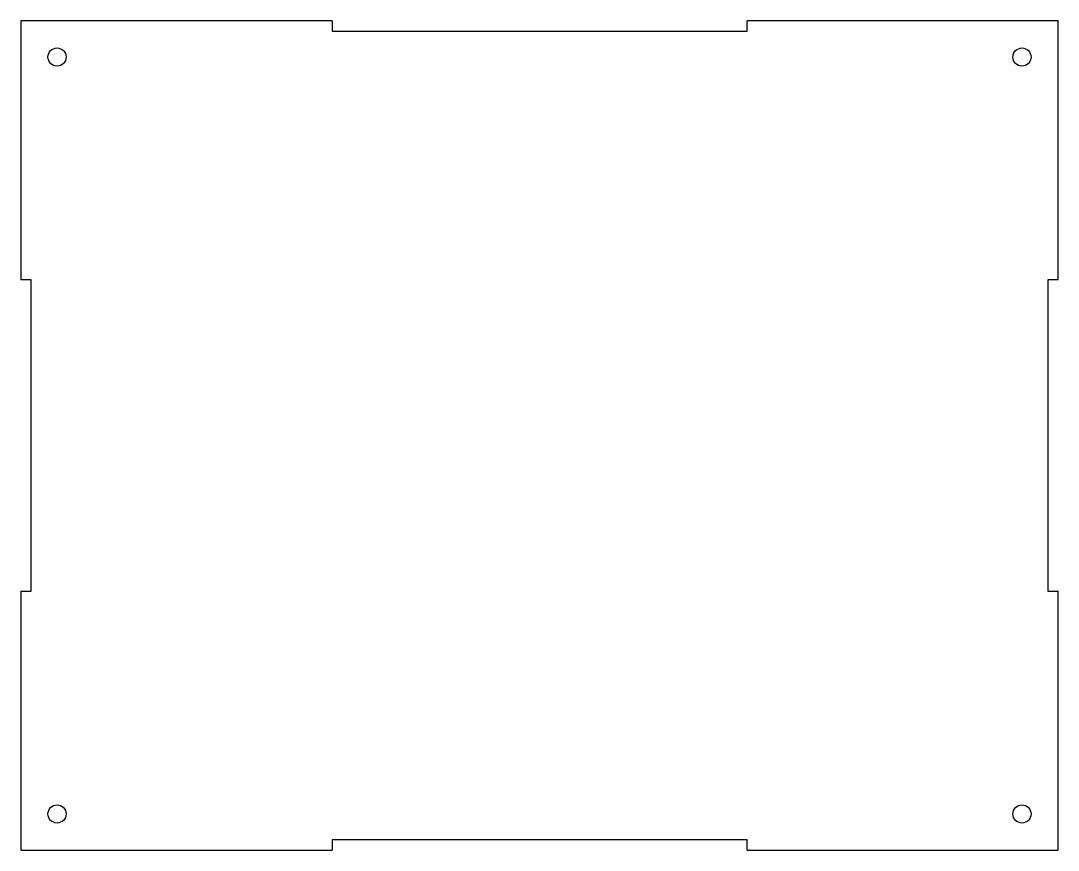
# Model space of a CAD drawing. Header units: millimetres. Extents: x 0 to 200, y 0 to 160.
import ezdxf

# ---------------------------------------------------------------- set-up
doc = ezdxf.new("R2010")
doc.units = ezdxf.units.MM
doc.layers.add('Shape2DView', color=7, linetype='CONTINUOUS')

msp = doc.modelspace()

# ---------------------------------------------------------------- linework, layer by layer
at = {"layer": 'Shape2DView'}
for p, q in [((60, 160), (0, 160)), ((0, 160), (0, 110)), ((60, 160), (60, 158)), ((140, 158), (140, 160)), ((200, 160), (140, 160)), ((200, 110), (200, 160)), ((60, 158), (140, 158)), ((2, 110), (0, 110)), ((2, 50), (2, 110)), ((200, 110), (198, 110)), ((198, 110), (198, 50)), ((0, 50), (0, 0)), ((0, 50), (2, 50)), ((198, 50), (200, 50)), ((200, 0), (200, 50)), ((140, 2), (60, 2)), ((60, 2), (60, 0)), ((140, 0), (140, 2)), ((0, 0), (60, 0)), ((140, 0), (200, 0))]:
    msp.add_line(p, q, dxfattribs=at)
for centre in [(7, 153), (193, 153), (7, 7), (193, 7)]:
    msp.add_circle(centre, 1.75, dxfattribs=at)

doc.saveas('drawing.dxf')
